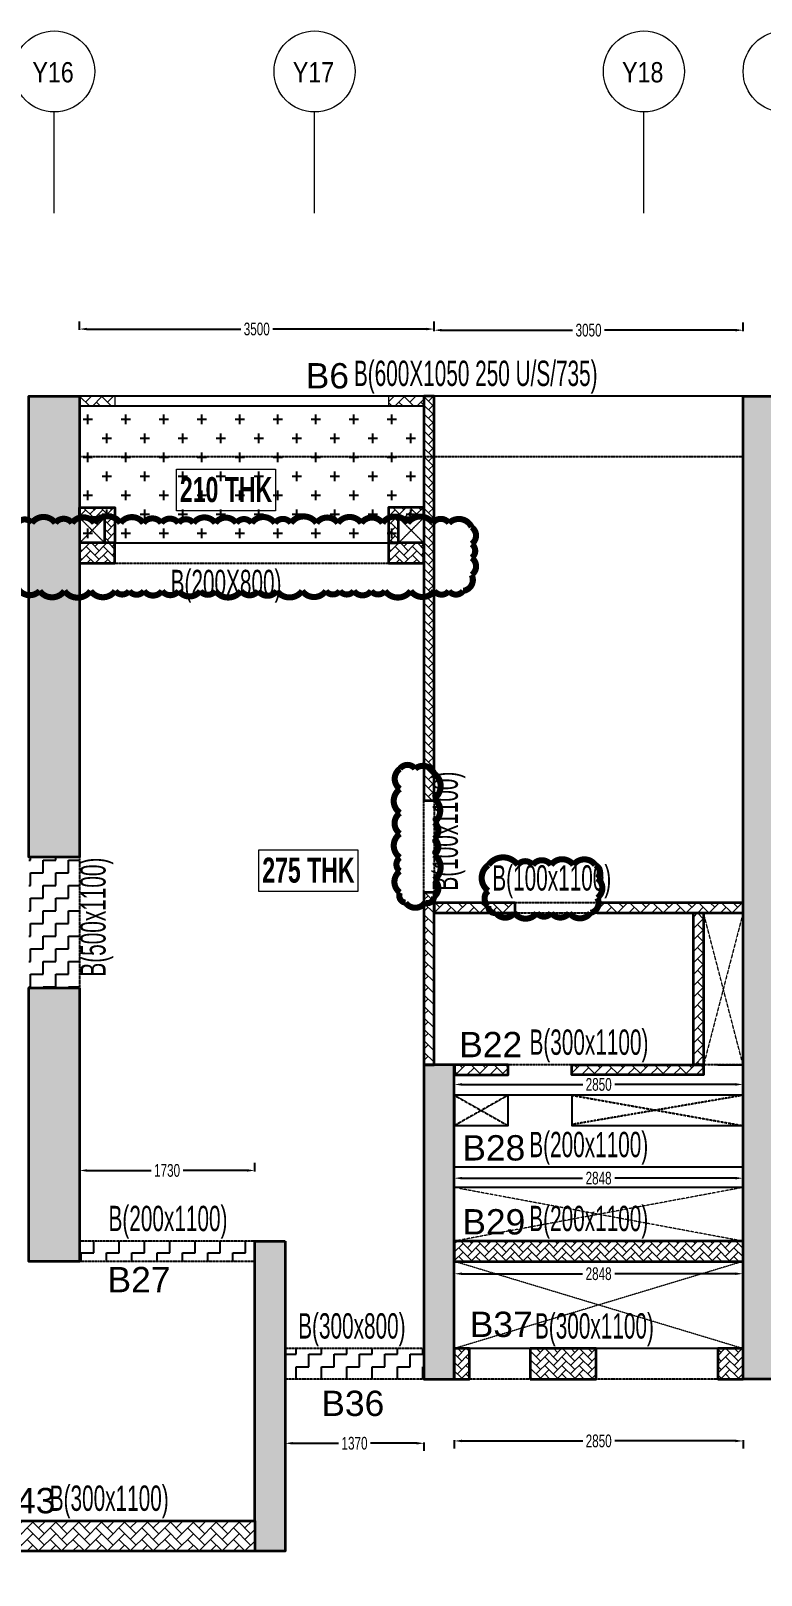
# Model space of a CAD drawing. Header units: millimetres. Extents: x 2116 to 61891, y 4333 to 33436.
# Drawn here: x 39813 to 47020, y 18197 to 33436 of the extents above; entities that cross this region are included whole.
import ezdxf
from ezdxf.enums import TextEntityAlignment as Align

# ---------------------------------------------------------------- set-up
doc = ezdxf.new("R2010")
doc.units = ezdxf.units.MM
doc.linetypes.add('Grid Line', pattern=[2222.5, 1270, -317.5, 317.5, -317.5])
doc.linetypes.add('HIDDEN', pattern=[0.375, 0.25, -0.125])
doc.layers.get('Defpoints').update_dxf_attribs({"color": 1, "lineweight": 0})
for name, color, linetype, lineweight in [('A-FLOR-IDEN', 11, 'Continuous', 9), ('A-GRIDS', 8, 'Continuous', 9), ('A-HIDD-ABVE', 8, 'HIDDEN', 20), ('S-BEAM-IDEN', 2, 'Continuous', 9), ('S-COL HATCH', 9, 'Continuous', 0), ('S-COLS', 5, 'Continuous', 35), ('S-GRIDS', 8, 'Continuous', 9), ('S-WALL', 4, 'Continuous', 18)]:
    doc.layers.add(name, color=color, linetype=linetype, lineweight=lineweight)
for name, color, linetype in [('Beam Nos', 7, 'Continuous'), ('changes', 7, 'Continuous'), ('CUTOUT', 4, 'Continuous'), ('S-BEAM', 7, 'Continuous'), ('SUNK SLAB', 8, 'Continuous')]:
    doc.layers.add(name, color=color, linetype=linetype)
doc.styles.add('Arial Narrow', font='ARIALN.TTF', dxfattribs={"height": 300})
doc.styles.add('SC-BBS1', font='SansSerif')
doc.styles.add('SOBHA', font='swisscl.ttf', dxfattribs={"width": 0.9})
doc.styles.add('Swis721 LtCn BT', font='swisscl.ttf', dxfattribs={"width": 0.9, "height": 233.355162})
doc.styles.add('Swis721 LtCn BT_B', font='', dxfattribs={"width": 0.9, "height": 246.918336})
doc.styles.get('Swis721 LtCn BT_B').set_extended_font_data('Swis721 LtCn BT', bold=True)
doc.dimstyles.new('S-DIM50', dxfattribs={"dimscale": 50, "dimtxt": 2.5, "dimasz": 1.5, "dimexe": 1.5, "dimexo": 1, "dimgap": 0.5, "dimtad": 0, "dimdec": 0, "dimzin": 0, "dimdsep": 46, "dimtxsty": 'SOBHA', "dimcen": 0.09, "dimclrd": 256, "dimclre": 256, "dimclrt": 6, "dimadec": 5, "dimazin": 0, "dimtfac": 1, "dimtdec": 0, "dimtofl": 0, "dimtmove": 0, "dimatfit": 3, "dimfxl": 0.18, "dimtolj": 1, "dimtzin": 0, "dimlwd": -1, "dimlwe": -1, "dimarcsym": 0})
pattern_1 = [(45, (-31083161.56, 20641832.9), (0, 84.85281374), [180, -60]), (135, (-31083119.13, 20641875.324), (7e-15, 84.85281374), [180, -60])]
pattern_2 = [(45, (-31795021.83, 20722934.52), (0, 113.13708499), [240, -80]), (135, (-31794965.26, 20722991.09), (9e-15, 113.13708499), [240, -80])]
pattern_3 = [(45, (-15037.47, -17858.63), (0, 107.76307), [228.6, -76.2]), (135, (-14983.584, -17804.75), (7e-15, 107.76307), [228.6, -76.2])]

# ---------------------------------------------------------------- blocks, each defined once
blk = doc.blocks.new('A$Ca6b6972b')
at = {"layer": 'S-COL HATCH'}
h = blk.add_hatch(dxfattribs=at)
h.set_pattern_fill('AR-HBONE', color=256, scale=15)
h.set_pattern_definition(pattern_1)
edge = h.paths.add_edge_path()
edge.add_line((17829, 22526), (18179, 22526))
edge.add_line((18179, 22526), (18179, 22176))
edge.add_line((18179, 22176), (18079, 22176))
edge.add_line((18079, 22176), (18079, 22426))
edge.add_line((18079, 22426), (17829, 22426))
edge.add_line((17829, 22426), (17829, 22526))
h = blk.add_hatch(dxfattribs=at)
h.set_pattern_fill('AR-HBONE', color=256, scale=15)
h.set_pattern_definition(pattern_1)
edge = h.paths.add_edge_path()
edge.add_line((21229, 22526), (20879, 22526))
edge.add_line((20879, 22526), (20879, 22176))
edge.add_line((20879, 22176), (20979, 22176))
edge.add_line((20979, 22176), (20979, 22426))
edge.add_line((20979, 22426), (21229, 22426))
edge.add_line((21229, 22426), (21229, 22526))
h = blk.add_hatch(dxfattribs=at)
h.set_pattern_fill('AR-HBONE', color=256, scale=15)
h.set_pattern_definition([(45, (-31339290.95, 20824202.644), (0, 84.85281374), [180, -60]), (135, (-31339248.523, 20824245.07), (7e-15, 84.85281374), [180, -60])])
h.paths.add_polyline_path([(17829, 22176), (17829, 21976), (18179, 21976), (18179, 22176)])
h = blk.add_hatch(dxfattribs=at)
h.set_pattern_fill('AR-HBONE', color=256, scale=15)
h.set_pattern_definition([(45, (-31336241, 20824202.644), (0, 84.85281374), [180, -60]), (135, (-31336198.57, 20824245.07), (7e-15, 84.85281374), [180, -60])])
h.paths.add_polyline_path([(20879, 22176), (20879, 21976), (21229, 21976), (21229, 22176)])
at = {"layer": 'S-COLS'}
for points in [[(17829, 22526), (18179, 22526), (18179, 22176), (18079, 22176), (18079, 22426), (17829, 22426), (17829, 22526)], [(21229, 22526), (20879, 22526), (20879, 22176), (20979, 22176), (20979, 22426), (21229, 22426), (21229, 22526)]]:
    blk.add_lwpolyline(points, dxfattribs=at)
for points in [[(17829, 22176), (18179, 22176), (18179, 21976), (17829, 21976)], [(20879, 22176), (21229, 22176), (21229, 21976), (20879, 21976)]]:
    blk.add_lwpolyline(points, close=True, dxfattribs=at)
blk = doc.blocks.new('A$C9134d95b')
at = {"layer": 'S-COL HATCH'}
h = blk.add_hatch(dxfattribs=at)
h.set_pattern_fill('AR-HBONE', color=256, scale=15)
h.set_pattern_definition([(45, (-31354688.235, 21105015.145), (0, 84.85281374), [180, -60]), (135, (-31354645.81, 21105057.57), (7e-15, 84.85281374), [180, -60])])
h.paths.add_polyline_path([(36500, 10050), (36600, 10050), (36600, 6060), (36500, 6060)])
h = blk.add_hatch(dxfattribs=at)
h.set_pattern_fill('AR-HBONE', color=256, scale=20)
h.set_pattern_definition(pattern_2)
h.paths.add_polyline_path([(36500, 5150), (36600, 5150), (36600, 3450), (36500, 3450)])
h = blk.add_hatch(dxfattribs=at)
h.set_pattern_fill('AR-HBONE', color=256, scale=20)
h.set_pattern_definition(pattern_2)
h.paths.add_polyline_path([(36600, 5050), (37400, 5050), (37400, 4950), (36600, 4950)])
h = blk.add_hatch(dxfattribs=at)
h.set_pattern_fill('AR-HBONE', color=256, scale=20)
h.set_pattern_definition(pattern_2)
h.paths.add_polyline_path([(39650, 5050), (39650, 4950), (38210, 4950), (38210, 5050)])
h = blk.add_hatch(dxfattribs=at)
h.set_pattern_fill('AR-HBONE', color=256, scale=20)
h.set_pattern_definition(pattern_2)
h.paths.add_polyline_path([(39260, 3450), (39160, 3450), (39160, 4950), (39260, 4950)])
h = blk.add_hatch(dxfattribs=at)
h.set_pattern_fill('AR-HBONE', color=256, scale=20)
h.set_pattern_definition(pattern_2)
h.paths.add_polyline_path([(36800, 3450), (37330, 3450), (37330, 3350), (36800, 3350)])
h = blk.add_hatch(dxfattribs=at)
h.set_pattern_fill('AR-HBONE', color=256, scale=20)
h.set_pattern_definition(pattern_2)
h.paths.add_polyline_path([(39260, 3450), (39260, 3350), (37960, 3350), (37960, 3450)])
at = {"layer": 'S-COLS', "elevation": 0}
for points in [[(36600, 10050), (36500, 10050), (36500, 6060), (36600, 6060)], [(36600, 5150), (36500, 5150), (36500, 3450), (36600, 3450)], [(37400, 5050), (36600, 5050), (36600, 4950), (37400, 4950)], [(39650, 5050), (38210, 5050), (38210, 4950), (39650, 4950)], [(36800, 3350), (37330, 3350), (37330, 3450), (36800, 3450)]]:
    blk.add_lwpolyline(points, close=True, dxfattribs=at)
at = {"layer": 'S-COLS', "color": 5, "elevation": 0}
for points in [[(39260, 3450), (39160, 3450), (39160, 4950), (39260, 4950)], [(37960, 3450), (39260, 3450), (39260, 3350), (37960, 3350)]]:
    blk.add_lwpolyline(points, close=True, dxfattribs=at)
at = {"layer": 'changes', "xscale": -1}
blk.add_blockref('A$Ca6b6972b', (54329, -13576, 0), dxfattribs=at)
blk = doc.blocks.new('A$Cbe320e20')
at = {"layer": 'S-COL HATCH', "transparency": 33554687}
h = blk.add_hatch(color=256, dxfattribs=at)
h.dxf.hatch_style = 1
h.paths.add_polyline_path([(25804, 16200), (25304, 16200), (25304, 11650), (25804, 11650)])
h = blk.add_hatch(color=256, dxfattribs=at)
h.dxf.hatch_style = 1
h.paths.add_polyline_path([(32854, 16200), (32354, 16200), (32354, 6500), (32854, 6500)])
h = blk.add_hatch(color=256, dxfattribs=at)
h.dxf.hatch_style = 1
h.paths.add_polyline_path([(25304, 7660), (25804, 7660), (25804, 10360), (25304, 10360)])
h = blk.add_hatch(color=256, dxfattribs=at)
h.dxf.hatch_style = 1
h.paths.add_polyline_path([(29204, 9600), (29204, 6500), (29504, 6500), (29504, 9600)])
h = blk.add_hatch(color=256, dxfattribs=at)
h.dxf.hatch_style = 1
h.paths.add_polyline_path([(27534, 7860), (27834, 7860), (27834, 4800), (27534, 4800), (27534, 5100)])
at = {"layer": 'S-COL HATCH'}
h = blk.add_hatch(dxfattribs=at)
h.set_pattern_fill('AR-HBONE', color=256, scale=15)
h.set_pattern_definition([(45, (-31365336.03, 20949949.553), (0, 84.85281374), [180, -60]), (135, (-31365293.6, 20949991.98), (7e-15, 84.85281374), [180, -60])])
h.paths.add_polyline_path([(29504, 7860), (29504, 7660), (32354, 7660), (32354, 7860)])
h = blk.add_hatch(dxfattribs=at)
h.set_pattern_fill('AR-HBONE', color=256, scale=15)
h.set_pattern_definition([(45, (-31364586.025, 20948789.55), (0, 84.85281374), [180, -60]), (135, (-31364543.6, 20948831.98), (7e-15, 84.85281374), [180, -60])])
h.paths.add_polyline_path([(29654, 6500), (29654, 6800), (29504, 6800), (29504, 6500)])
h = blk.add_hatch(dxfattribs=at)
h.set_pattern_fill('AR-HBONE', color=256, scale=15)
h.set_pattern_definition([(45, (-31365336.03, 20948789.553), (0, 84.85281374), [180, -60]), (135, (-31365293.6, 20948831.98), (7e-15, 84.85281374), [180, -60])])
h.paths.add_polyline_path([(30904, 6500), (30904, 6800), (30254, 6800), (30254, 6500)])
h = blk.add_hatch(dxfattribs=at)
h.set_pattern_fill('AR-HBONE', color=256, scale=15)
h.set_pattern_definition([(45, (-31367286.02, 20948789.55), (0, 84.85281374), [180, -60]), (135, (-31367243.596, 20948831.98), (7e-15, 84.85281374), [180, -60])])
h.paths.add_polyline_path([(32354, 6500), (32354, 6800), (32104, 6800), (32104, 6500)])
h = blk.add_hatch(dxfattribs=at)
h.set_pattern_fill('AR-HBONE', color=256, scale=20)
h.set_pattern_definition([(45, (-31802317.5, 20729084.55), (0, 113.13708499), [240, -80]), (135, (-31802260.93, 20729141.12), (9e-15, 113.13708499), [240, -80])])
h.paths.add_polyline_path([(24934, 5100), (24934, 4800), (27534, 4800), (27534, 5100)])
at = {"layer": 'S-WALL'}
h = blk.add_hatch(dxfattribs=at)
h.set_pattern_fill('FP_1', color=1, style=0, pattern_type=2)
h.set_pattern_definition(pattern_3)
h.paths.add_polyline_path([(25804, 16100), (25804, 16200), (26154, 16200), (26154, 16100)])
h = blk.add_hatch(dxfattribs=at)
h.set_pattern_fill('FP_1', color=1, style=0, pattern_type=2)
h.set_pattern_definition(pattern_3)
h.paths.add_polyline_path([(25804, 16100), (25804, 16200), (26154, 16200), (26154, 16100)])
h = blk.add_hatch(dxfattribs=at)
h.set_pattern_fill('FP_1', color=1, style=0, pattern_type=2)
h.set_pattern_definition([(45, (-18086.774, -17858.63), (0, 107.76307), [228.6, -76.2]), (135, (-18032.89, -17804.745), (7e-15, 107.76307), [228.6, -76.2])])
h.paths.add_polyline_path([(28853, 16100), (28853, 16200), (29203, 16200), (29203, 16100)])
at = {"layer": 'S-COLS'}
blk.add_line((27534, 5100), (27534, 4800), dxfattribs=at)
for points in [[(25804, 11650), (25304, 11650), (25304, 16200), (25804, 16200)], [(25804, 10360), (25804, 7660), (25304, 7660), (25304, 10360)], [(27834, 7860), (27834, 4800), (21854, 4800), (21854, 6310), (24934, 6310), (24934, 5100), (27534, 5100), (27534, 7860), (27834, 7860)]]:
    blk.add_lwpolyline(points, close=True, dxfattribs=at)
at = {"layer": 'S-COLS', "elevation": 0}
for points in [[(32854, 6500), (32354, 6500), (32354, 16200), (32854, 16200)], [(29504, 9600), (29204, 9600), (29204, 6500), (29504, 6500)], [(29504, 7660), (32354, 7660), (32354, 7860), (29504, 7860)], [(29504, 6500), (29654, 6500), (29654, 6800), (29504, 6800)], [(30254, 6500), (30904, 6500), (30904, 6800), (30254, 6800)], [(32104, 6500), (32354, 6500), (32354, 6800), (32104, 6800)]]:
    blk.add_lwpolyline(points, close=True, dxfattribs=at)
at = {"layer": 'S-WALL', "color": 7}
for p, q in [((25304, 16200), (26154, 16200)), ((29204, 16200), (26154, 16200)), ((26154, 16200), (26154, 16100)), ((28854, 16200), (28854, 16100)), ((25804, 16100), (29204, 16100))]:
    blk.add_line(p, q, dxfattribs=at)
at = {"layer": 'S-WALL', "lineweight": 35}
blk.add_line((32354, 16200), (33204, 16200), dxfattribs=at)
blk = doc.blocks.new('A$C38189ab3')
at = {"layer": 'S-BEAM', "linetype": 'HIDDEN'}
h = blk.add_hatch(dxfattribs=at)
h.set_pattern_fill('CROSS', color=256, scale=750, style=0)
h.set_pattern_definition([(0, (-31361983.94, 21111165.14), (187.5, 187.5), [93.75, -281.25]), (90, (-31361937.07, 21111118.27), (-187.5, 187.5), [93.75, -281.25])])
h.paths.add_polyline_path([(29204, 14750), (29204, 16100), (25804, 16100), (25804, 14750)])
at = {"layer": 'SUNK SLAB'}
h = blk.add_hatch(dxfattribs=at)
h.set_pattern_fill('ZIGZAG', color=8, scale=1000, style=0)
h.set_pattern_definition([(0, (-31802317.54, 20724501.4), (125, 125), [125, -125]), (90, (-31802192.54, 20724501.4), (-125, 125), [125, -125])])
h.paths.add_polyline_path([(27834, 6800), (29204, 6800), (29204, 6500), (27834, 6500)])
h.paths.add_polyline_path([(25804, 7860), (27534, 7860), (27534, 7860), (27534, 7660), (25804, 7660)])
h.paths.add_polyline_path([(25304, 11650), (25804, 11650), (25804, 10360), (25304, 10360)])
h.paths.add_polyline_path([(22254, 12600), (25304, 12600), (25304, 12500), (25204, 12500), (25204, 12400), (24294, 12400), (24294, 12500), (22254, 12500)])
h.paths.add_polyline_path([(23604, 8625), (23804, 8625), (23804, 7995), (23604, 7995)])
at = {"layer": 'A-FLOR-IDEN', "color": 8, "elevation": 0, "flags": 128}
blk.add_lwpolyline([(27740, 15478), (27740, 15066), (26762, 15066), (26762, 15478)], close=True, dxfattribs=at)
at = {"layer": 'A-FLOR-IDEN', "color": 8, "flags": 128}
blk.add_lwpolyline([(28553, 11723), (28553, 11312), (27575, 11312), (27575, 11723)], close=True, dxfattribs=at)
at = {"layer": 'A-HIDD-ABVE', "linetype": 'HIDDEN'}
for p, q in [((26054, 15000), (25804, 14750)), ((25804, 15000), (26054, 14750)), ((29204, 15000), (28954, 14750)), ((28954, 15000), (29204, 14750)), ((32354, 11100), (31964, 9600)), ((32354, 9600), (31964, 11100)), ((32353, 8390), (29504, 7860)), ((32353, 7860), (29554, 8380)), ((32353, 7660), (29503, 6800)), ((32353, 6800), (29504, 7660))]:
    blk.add_line(p, q, dxfattribs=at)
at = {"layer": 'CUTOUT', "color": 8, "linetype": 'HIDDEN'}
for p, q in [((29505, 9300), (30035, 9000)), ((30035, 9300), (29505, 9000)), ((30665, 9300), (32355, 9000)), ((32355, 9300), (30665, 9011))]:
    blk.add_line(p, q, dxfattribs=at)
at = {"layer": 'CUTOUT'}
for points in [[(30035, 9300), (29505, 9300), (29505, 9000), (30035, 9000)], [(32355, 9300), (30665, 9300), (30665, 9000), (32355, 9000)]]:
    blk.add_lwpolyline(points, close=True, dxfattribs=at)
at = {"layer": 'S-BEAM'}
for p, q in [((32354, 16200), (25804, 16200)), ((32104, 9600), (32354, 9600)), ((32354, 9300), (29504, 9300)), ((32353, 8590), (29504, 8590)), ((29503, 8390), (29503, 8390)), ((32353, 8390), (29504, 8390)), ((32353, 7860), (29504, 7860)), ((32353, 7660), (29504, 7660)), ((32354, 6800), (29504, 6800))]:
    blk.add_line(p, q, dxfattribs=at)
at = {"layer": 'S-BEAM', "linetype": 'HIDDEN'}
for p, q in [((29204, 15600), (25804, 15600)), ((32354, 15600), (29204, 15600)), ((26154, 14550), (28854, 14550)), ((25804, 11650), (25804, 10360)), ((32354, 9600), (29504, 9600)), ((27534, 7860), (25804, 7860)), ((27534, 7660), (25804, 7660)), ((29204, 6800), (27834, 6800)), ((29204, 6500), (27834, 6500)), ((32354, 6500), (29504, 6500))]:
    blk.add_line(p, q, dxfattribs=at)
at = {"layer": 'S-BEAM'}
blk.add_lwpolyline([(29204, 16100), (25804, 16100), (25804, 14750), (29204, 14750)], close=True, dxfattribs=at)
at = {"layer": 'S-BEAM', "linetype": 'HIDDEN'}
blk.add_lwpolyline([(29304, 11300), (29204, 11300), (29204, 12210), (29304, 12210)], close=True, dxfattribs=at)
at = {"layer": 'S-BEAM', "linetype": 'HIDDEN', "elevation": 0}
blk.add_lwpolyline([(30915, 11200), (30105, 11200), (30105, 11100), (30915, 11100)], close=True, dxfattribs=at)
at = {"layer": 'A-FLOR-IDEN', "color": 1, "char_height": 246.9, "width": 1155, "attachment_point": 2, "line_spacing_factor": 0.964267, "style": 'Swis721 LtCn BT_B'}
for s, insert in [('210 THK', (27251, 15400)), ('275 THK', (28064, 11645))]:
    blk.add_mtext(s, dxfattribs=dict(at, insert=insert))
at = {"layer": 'S-BEAM-IDEN', "style": 'Swis721 LtCn BT', "width": 0.8}
for s, rotation, p in [('B(600X1050 250 U/S/735)', 360, (28513, 16299)), ('B(100x1100)', 90, (29539, 11320)), ('B(500x1100)', 90, (26062, 10471)), ('B(300x1100)', 360, (25511, 5199))]:
    blk.add_text(s, height=250, rotation=rotation, dxfattribs=at).set_placement(p)
for s, p in [('B(200X800)', (26704, 14235, 0)), ('B(100x1100)', (29879, 11320)), ('B(300x1100)', (30246, 9699)), ('B(200x1100)', (30244, 8689)), ('B(200x1100)', (26091, 7959)), ('B(200x1100)', (30244, 7959)), ('B(300x800)', (27963, 6899)), ('B(300x1100)', (30300, 6899))]:
    blk.add_text(s, height=250, dxfattribs=at).set_placement(p)
blk = doc.blocks.new('Grid - Type 1 Structural-6743905-11TH FLOOR LVL')
at = {"layer": 'A-GRIDS'}
blk.add_circle((0, 0), 4, dxfattribs=at)
blk = doc.blocks.new('A$Cf2260b48')
at = {"layer": 'S-GRIDS', "linetype": 'Grid Line'}
for p, q in [((25555, 18003), (25555, 19003)), ((28125, 18003), (28125, 19003)), ((31375, 18003), (31375, 19003))]:
    blk.add_line(p, q, dxfattribs=at)
at = {"layer": 'A-GRIDS', "xscale": 99.99999999999991, "yscale": 99.99999999999991, "zscale": 99.99999999999991}
for p in [(25555, 19403), (28125, 19403), (31375, 19403), (32755, 19403)]:
    blk.add_blockref('Grid - Type 1 Structural-6743905-11TH FLOOR LVL', p, dxfattribs=at)
at = {"layer": 'A-GRIDS', "lineweight": 18, "char_height": 200, "width": 513.08, "attachment_point": 1, "style": 'Arial Narrow'}
for s, insert in [('Y16', (25340, 19495)), ('Y17', (27910, 19495)), ('Y18', (31160, 19495))]:
    blk.add_mtext(s, dxfattribs=dict(at, insert=insert))
blk = doc.blocks.new('*D395')
at = {"transparency": 16777216}
for p, q in [((40292, 30484), (40292, 30568)), ((40367, 30493), (41884, 30493)), ((43717, 30493), (42201, 30493)), ((43792, 30484), (43792, 30568))]:
    blk.add_line(p, q, dxfattribs=at)
for points in [[(40367, 30506), (40367, 30481), (40292, 30493)], [(43717, 30506), (43717, 30481), (43792, 30493)]]:
    blk.add_solid(points, dxfattribs=at)
at = {"layer": 'Defpoints', "color": 0, "transparency": 16777216}
for p in [(40292, 30493), (40292, 29833, 0), (43792, 29833, 0)]:
    blk.add_point(p, dxfattribs=at)
at = {"color": 6, "transparency": 16777216, "insert": (42042, 30493), "char_height": 125, "attachment_point": 5, "style": 'SOBHA'}
blk.add_mtext('\\A1;3500', dxfattribs=at)
blk = doc.blocks.new('*D396')
at = {"transparency": 16777216}
for p, q in [((43792, 30473), (43792, 30557)), ((43867, 30482), (45159, 30482)), ((46767, 30482), (45476, 30482)), ((46842, 30473), (46842, 30557))]:
    blk.add_line(p, q, dxfattribs=at)
for points in [[(43867, 30495), (43867, 30470), (43792, 30482)], [(46767, 30495), (46767, 30470), (46842, 30482)]]:
    blk.add_solid(points, dxfattribs=at)
at = {"layer": 'Defpoints', "color": 0, "transparency": 16777216}
for p in [(46842, 30482), (43792, 29833), (46842, 29833, 0)]:
    blk.add_point(p, dxfattribs=at)
at = {"color": 6, "transparency": 16777216, "insert": (45317, 30482), "char_height": 125, "attachment_point": 5, "style": 'SOBHA'}
blk.add_mtext('\\A1;3050', dxfattribs=at)
blk = doc.blocks.new('*D281')
at = {"transparency": 16777216}
for p, q in [((43992, 23048), (43992, 22964)), ((44067, 23039), (45259, 23039)), ((46767, 23039), (45576, 23039)), ((46842, 23048), (46842, 22964))]:
    blk.add_line(p, q, dxfattribs=at)
for points in [[(44067, 23052), (44067, 23027), (43992, 23039)], [(46767, 23052), (46767, 23027), (46842, 23039)]]:
    blk.add_solid(points, dxfattribs=at)
at = {"layer": 'Defpoints', "color": 0, "transparency": 16777216}
for p in [(43992, 23233, 0), (46842, 23233, 0), (43992, 23039)]:
    blk.add_point(p, dxfattribs=at)
at = {"color": 6, "transparency": 16777216, "insert": (45417, 23039), "char_height": 125, "attachment_point": 5, "style": 'SOBHA'}
blk.add_mtext('\\A1;2850', dxfattribs=at)
blk = doc.blocks.new('*D282')
at = {"transparency": 16777216}
for p, q in [((43992, 22123), (43992, 22039)), ((44067, 22114), (45258, 22114)), ((46766, 22114), (45575, 22114)), ((46841, 22123), (46841, 22039))]:
    blk.add_line(p, q, dxfattribs=at)
for points in [[(44067, 22127), (44067, 22102), (43992, 22114)], [(46766, 22127), (46766, 22102), (46841, 22114)]]:
    blk.add_solid(points, dxfattribs=at)
at = {"layer": 'Defpoints', "color": 0, "transparency": 16777216}
for p in [(43992, 22223), (43992, 22114), (46841, 22223)]:
    blk.add_point(p, dxfattribs=at)
at = {"color": 6, "transparency": 16777216, "insert": (45416, 22114), "char_height": 125, "attachment_point": 5, "style": 'SOBHA'}
blk.add_mtext('\\A1;2848', dxfattribs=at)
blk = doc.blocks.new('*D286')
at = {"transparency": 16777216}
for p, q in [((40292, 22181), (40292, 22265)), ((42022, 22181), (42022, 22265)), ((40367, 22190), (41000, 22190)), ((41947, 22190), (41315, 22190))]:
    blk.add_line(p, q, dxfattribs=at)
for points in [[(40367, 22203), (40367, 22178), (40292, 22190)], [(41947, 22203), (41947, 22178), (42022, 22190)]]:
    blk.add_solid(points, dxfattribs=at)
at = {"layer": 'Defpoints', "color": 0, "transparency": 16777216}
for p in [(40292, 22190), (40292, 21493), (42022, 21493)]:
    blk.add_point(p, dxfattribs=at)
at = {"color": 6, "transparency": 16777216, "insert": (41157, 22190), "char_height": 125, "attachment_point": 5, "style": 'SOBHA'}
blk.add_mtext('\\A1;1730', dxfattribs=at)
blk = doc.blocks.new('*D287')
at = {"transparency": 16777216}
for p, q in [((43992, 21180), (43992, 21096)), ((44067, 21171), (45258, 21171)), ((46766, 21171), (45575, 21171)), ((46841, 21180), (46841, 21096))]:
    blk.add_line(p, q, dxfattribs=at)
for points in [[(44067, 21184), (44067, 21159), (43992, 21171)], [(46766, 21184), (46766, 21159), (46841, 21171)]]:
    blk.add_solid(points, dxfattribs=at)
at = {"layer": 'Defpoints', "color": 0, "transparency": 16777216}
for p in [(43992, 21493, 0), (46841, 21493, 0), (43992, 21171)]:
    blk.add_point(p, dxfattribs=at)
at = {"color": 6, "transparency": 16777216, "insert": (45416, 21171), "char_height": 125, "attachment_point": 5, "style": 'SOBHA'}
blk.add_mtext('\\A1;2848', dxfattribs=at)
blk = doc.blocks.new('*D295')
at = {"transparency": 16777216}
for p, q in [((42322, 19507), (42322, 19423)), ((43692, 19507), (43692, 19423)), ((42397, 19498), (42850, 19498)), ((43617, 19498), (43165, 19498))]:
    blk.add_line(p, q, dxfattribs=at)
for points in [[(42397, 19511), (42397, 19486), (42322, 19498)], [(43617, 19511), (43617, 19486), (43692, 19498)]]:
    blk.add_solid(points, dxfattribs=at)
at = {"layer": 'Defpoints', "color": 0, "transparency": 16777216}
for p in [(42322, 20133), (43692, 20133), (42322, 19498)]:
    blk.add_point(p, dxfattribs=at)
at = {"color": 6, "transparency": 16777216, "insert": (43007, 19498), "char_height": 125, "attachment_point": 5, "style": 'SOBHA'}
blk.add_mtext('\\A1;1370', dxfattribs=at)
blk = doc.blocks.new('*D296')
at = {"transparency": 16777216}
for p, q in [((43992, 19530), (43992, 19446)), ((44067, 19521), (45259, 19521)), ((46767, 19521), (45576, 19521)), ((46842, 19530), (46842, 19446))]:
    blk.add_line(p, q, dxfattribs=at)
for points in [[(44067, 19534), (44067, 19509), (43992, 19521)], [(46767, 19534), (46767, 19509), (46842, 19521)]]:
    blk.add_solid(points, dxfattribs=at)
at = {"layer": 'Defpoints', "color": 0, "transparency": 16777216}
for p in [(43992, 20133, 0), (46842, 20133, 0), (43992, 19521)]:
    blk.add_point(p, dxfattribs=at)
at = {"color": 6, "transparency": 16777216, "insert": (45417, 19521), "char_height": 125, "attachment_point": 5, "style": 'SOBHA'}
blk.add_mtext('\\A1;2850', dxfattribs=at)
blk = doc.blocks.new('*D299')
at = {"transparency": 16777216}
for p, q in [((39422, 17987), (39422, 17903)), ((42022, 17987), (42022, 17903)), ((39497, 17978), (40564, 17978)), ((41947, 17978), (40881, 17978))]:
    blk.add_line(p, q, dxfattribs=at)
for points in [[(39497, 17991), (39497, 17966), (39422, 17978)], [(41947, 17991), (41947, 17966), (42022, 17978)]]:
    blk.add_solid(points, dxfattribs=at)
at = {"layer": 'Defpoints', "color": 0, "transparency": 16777216}
for p in [(39422, 18433), (42022, 18433), (42022, 17978)]:
    blk.add_point(p, dxfattribs=at)
at = {"color": 6, "transparency": 16777216, "insert": (40722, 17978), "char_height": 125, "attachment_point": 5, "style": 'SOBHA'}
blk.add_mtext('\\A1;2600', dxfattribs=at)

msp = doc.modelspace()

# ---------------------------------------------------------------- linework, layer by layer
at = {"color": 1, "const_width": 60}
msp.add_lwpolyline([(39682.3, 27939.6, 0.5205671), (39899.1, 27909.9, 0.5205671), (40144.2, 27909.9, 0.5205671), (40402.3, 27909.9, 0.5205671), (40644.8, 27909.9, 0.5205671), (40783.2, 27909.9, 0.5205671), (40928.9, 27909.9, 0.5205671), (41107.4, 27909.9, 0.5205671), (41271.1, 27909.9, 0.5205671), (41484.2, 27909.9, 0.5205671), (41633.9, 27909.9, 0.5205671), (41886.6, 27909.9, 0.5205671), (42056, 27909.9, 0.5205671), (42240.6, 27909.9, 0.5205671), (42490.3, 27909.9, 0.5205671), (42724.6, 27909.9, 0.5205671), (42861.7, 27909.9, 0.5205671), (42999.6, 27909.9, 0.5205671), (43171.2, 27909.9, 0.5205671), (43308.1, 27909.9, 0.5205671), (43561.1, 27909.9, 0.5205671), (43794.6, 27909.9, 0.5205671), (43938.6, 27909.9, 0.5205671), (44079.8, 27909.9, 0.5205671), (44162.9, 28068.1, 0.5205671), (44162.9, 28236.1, 0.5205671), (44162.9, 28372.1, 0.5205671), (44162.9, 28538.8, 0.5205671), (43938.9, 28578.6, 0.5205671), (43779.4, 28578.6, 0.5205671), (43531.6, 28578.6, 0.5205671), (43283.3, 28578.6, 0.5205671), (43074.2, 28578.6, 0.5205671), (42843.1, 28578.6, 0.5205671), (42631.9, 28578.6, 0.5205671), (42379.3, 28578.6, 0.5205671), (42221.2, 28578.6, 0.5205671), (41991.7, 28578.6, 0.5205671), (41839.9, 28578.6, 0.5205671), (41632.9, 28578.6, 0.5205671), (41417.4, 28578.6, 0.5205671), (41269.6, 28578.6, 0.5205671), (41100.6, 28578.6, 0.5205671), (40923.5, 28578.6, 0.5205671), (40697.2, 28578.6, 0.5205671), (40438.6, 28578.6, 0.5205671), (40218.4, 28578.6, 0.5205671), (40054, 28578.6, 0.5205671), (39821.2, 28578.6, 0.5205671), (39682.3, 28578.6, 0.5205671)], format="xyb", dxfattribs=at)
for points in [[(43455.5, 26153.9, 0.5205671), (43455.5, 25955.1, 0.5205671), (43455.5, 25718.3, 0.5205671), (43455.5, 25513.6, 0.5205671), (43455.5, 25278, 0.5205671), (43455.5, 25143.7, 0.5205671), (43455.5, 24933.2, 0.5205671), (43511, 24832.5, 0.5205671), (43702.1, 24832.5, 0.5205671), (43792.3, 24893.9, 0.5205671), (43792.3, 25057.5, 0.5205671), (43792.3, 25306.3, 0.5205671), (43792.3, 25462.6, 0.5205671), (43792.3, 25625.9, 0.5205671), (43792.3, 25858.7, 0.5205671), (43792.3, 26108.3, 0.5205671), (43604.8, 26153.9, 0.5205671)], [(44328.3, 25204.2, 0.5205671), (44328.3, 24949.3, 0.5205671), (44328.3, 24803.3, 0.5205671), (44401.8, 24732.5, 0.5205671), (44585, 24732.5, 0.5205671), (44805.8, 24732.5, 0.5205671), (44948.9, 24732.5, 0.5205671), (45127.3, 24732.5, 0.5205671), (45336.1, 24732.5, 0.5205671), (45402.7, 24879.7, 0.5205671), (45402.7, 25073.7, 0.5205671), (45383.8, 25204.2, 0.5205671), (45167.7, 25204.2, 0.5205671), (44947.2, 25204.2, 0.5205671), (44765.2, 25204.2, 0.5205671), (44618.8, 25204.2, 0.5205671)]]:
    msp.add_lwpolyline(points, format="xyb", close=True, dxfattribs=at)

# ---------------------------------------------------------------- block references
at = {"layer": 'changes'}
msp.add_blockref('A$C9134d95b', (7192.3, 19782.5), dxfattribs=at)
at = {"layer": 'CUTOUT'}
msp.add_blockref('A$C38189ab3', (14488, 13632.5), dxfattribs=at)
at = {"layer": 'S-COLS'}
msp.add_blockref('A$Cbe320e20', (14488, 13632.5), dxfattribs=at)
at = {"layer": 'S-WALL'}
msp.add_blockref('A$Cf2260b48', (14488, 13632.5), dxfattribs=at)

# ---------------------------------------------------------------- texts
at = {"layer": 'Beam Nos', "style": 'SC-BBS1'}
for s, p in [('B6', (42739, 29832.5, 0)), ('B22', (44351, 23232.7, 0)), ('B28', (44381.8, 22213.6, 0)), ('B29', (44381.8, 21483.6, 0)), ('B27', (40879.8, 20913.5, 0)), ('B37', (44455, 20472.4)), ('B36', (42990, 19692.4)), ('B43', (39744, 18732.5))]:
    msp.add_text(s, height=250, dxfattribs=at).set_placement(p, align=Align.BOTTOM_CENTER)

# ---------------------------------------------------------------- dimensions: what is measured, and where the dimension line sits
at = {"color": 1}
for base, p1, p2, picture, middle in [((40292.3, 30493.2), (43792.3, 29832.5, 0), (40292.3, 29832.5, 0), '*D395', (42042.3, 30493.2)), ((46842.3, 30482.2), (43792.3, 29832.5), (46842.3, 29832.5, 0), '*D396', (45317.3, 30482.2)), ((43992.3, 23039.2), (46842.3, 23232.5, 0), (43992.3, 23232.5, 0), '*D281', (45417.3, 23039.2)), ((40292.3, 22190.2), (42022.3, 21492.5), (40292.3, 21492.5), '*D286', (41157.3, 22190.2)), ((43992.3, 22114.2), (46840.5, 22222.5), (43992.3, 22222.5), '*D282', (45416.4, 22114.2)), ((43992.3, 21171.2), (46840.5, 21492.5, 0), (43992.3, 21492.5, 0), '*D287', (45416.4, 21171.2)), ((42322.3, 19498.2), (43692.3, 20132.5), (42322.3, 20132.5), '*D295', (43007.3, 19498.2)), ((43992.3, 19521.2), (46842.3, 20132.5, 0), (43992.3, 20132.5, 0), '*D296', (45417.3, 19521.2)), ((42022.3, 17978.2), (39422.3, 18432.5), (42022.3, 18432.5), '*D299', (40722.3, 17978.2))]:
    dim = msp.add_linear_dim(base=base, p1=p1, p2=p2, dimstyle='S-DIM50', override={"dimfxlon": 1, "dimarcsym": 2}, dxfattribs=at)
    dim.commit()
    dim.dimension.update_dxf_attribs({"geometry": picture, "text_midpoint": middle})

doc.saveas('drawing.dxf')
